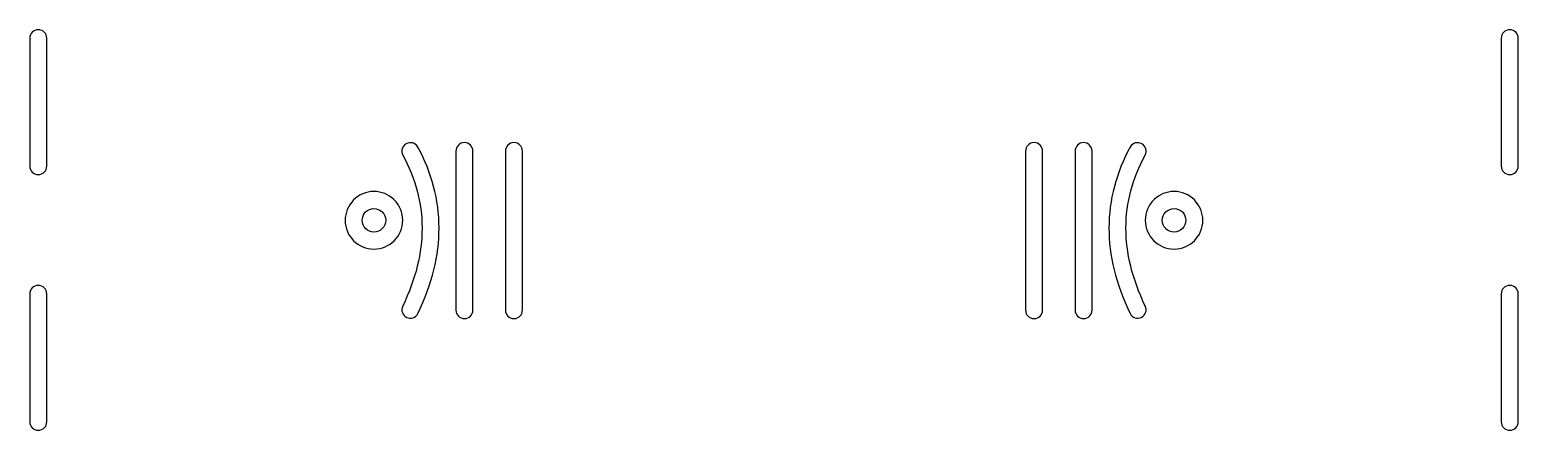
# Model space of a CAD drawing. Header units: centimetres. Extents: x -14.37 to -5.63, y -11.11 to -8.76.
import ezdxf

# ---------------------------------------------------------------- set-up
doc = ezdxf.new("R2010")
doc.units = ezdxf.units.CM
doc.header["$MEASUREMENT"] = 0
doc.layers.add('Layer 1', color=7, linetype='Continuous')

msp = doc.modelspace()

# ---------------------------------------------------------------- linework, layer by layer
at = {"layer": 'Layer 1', "color": 5}
for points, knots in [([(-14.27043, -9.5629), (-14.27043, -9.59051), (-14.29282, -9.6129), (-14.32043, -9.6129), (-14.32043, -9.6129), (-14.34804, -9.6129), (-14.37043, -9.59051), (-14.37043, -9.5629), (-14.37043, -9.5629), (-14.37043, -9.5629), (-14.37043, -8.81282), (-14.37043, -8.81282), (-14.37043, -8.81282), (-14.37043, -8.78521), (-14.34804, -8.76282), (-14.32043, -8.76282), (-14.32043, -8.76282), (-14.29282, -8.76282), (-14.27043, -8.78521), (-14.27043, -8.81282), (-14.27043, -8.81282), (-14.27043, -8.81282), (-14.27043, -9.5629), (-14.27043, -9.5629)], [0, 0, 0, 0, 0.1428571, 0.1428571, 0.1428571, 0.1428571, 0.2857143, 0.2857143, 0.2857143, 0.2857143, 0.4285714, 0.4285714, 0.4285714, 0.4285714, 0.5714286, 0.5714286, 0.5714286, 0.5714286, 0.7142857, 0.7142857, 0.7142857, 0.7142857, 1, 1, 1, 1]), ([(-5.62957, -9.5629), (-5.62957, -9.59051), (-5.65196, -9.6129), (-5.67957, -9.6129), (-5.67957, -9.6129), (-5.70718, -9.6129), (-5.72957, -9.59051), (-5.72957, -9.5629), (-5.72957, -9.5629), (-5.72957, -9.5629), (-5.72957, -8.81282), (-5.72957, -8.81282), (-5.72957, -8.81282), (-5.72957, -8.78521), (-5.70718, -8.76282), (-5.67957, -8.76282), (-5.67957, -8.76282), (-5.65196, -8.76282), (-5.62957, -8.78521), (-5.62957, -8.81282), (-5.62957, -8.81282), (-5.62957, -8.81282), (-5.62957, -9.5629), (-5.62957, -9.5629)], [0, 0, 0, 0, 0.1428571, 0.1428571, 0.1428571, 0.1428571, 0.2857143, 0.2857143, 0.2857143, 0.2857143, 0.4285714, 0.4285714, 0.4285714, 0.4285714, 0.5714286, 0.5714286, 0.5714286, 0.5714286, 0.7142857, 0.7142857, 0.7142857, 0.7142857, 1, 1, 1, 1]), ([(-12.09058, -10.42743), (-12.10244, -10.45223), (-12.13218, -10.46273), (-12.15698, -10.45087), (-12.15698, -10.45087), (-12.18178, -10.43901), (-12.19228, -10.40927), (-12.18042, -10.38447), (-12.18042, -10.38447), (-12.10357, -10.22455), (-12.06685, -10.07186), (-12.06685, -9.92618), (-12.06685, -9.92618), (-12.06685, -9.77679), (-12.10556, -9.63441), (-12.17925, -9.49883), (-12.17925, -9.49883), (-12.19241, -9.47467), (-12.18349, -9.44441), (-12.15933, -9.43125), (-12.15933, -9.43125), (-12.13517, -9.41809), (-12.10491, -9.42701), (-12.09175, -9.45117), (-12.09175, -9.45117), (-12.00987, -9.60183), (-11.96685, -9.76008), (-11.96685, -9.92618), (-11.96685, -9.92618), (-11.96685, -10.08618), (-12.00686, -10.25321), (-12.09058, -10.42743)], [0, 0, 0, 0, 0.1111111, 0.1111111, 0.1111111, 0.1111111, 0.2222222, 0.2222222, 0.2222222, 0.2222222, 0.3333333, 0.3333333, 0.3333333, 0.3333333, 0.4444444, 0.4444444, 0.4444444, 0.4444444, 0.5555556, 0.5555556, 0.5555556, 0.5555556, 0.6666667, 0.6666667, 0.6666667, 0.6666667, 0.7777778, 0.7777778, 0.7777778, 0.7777778, 1, 1, 1, 1]), ([(-11.76799, -10.40786), (-11.76799, -10.43547), (-11.79038, -10.45786), (-11.81799, -10.45786), (-11.81799, -10.45786), (-11.8456, -10.45786), (-11.86799, -10.43547), (-11.86799, -10.40786), (-11.86799, -10.40786), (-11.86799, -10.40786), (-11.86799, -9.47497), (-11.86799, -9.47497), (-11.86799, -9.47497), (-11.86799, -9.44736), (-11.8456, -9.42497), (-11.81799, -9.42497), (-11.81799, -9.42497), (-11.79038, -9.42497), (-11.76799, -9.44736), (-11.76799, -9.47497), (-11.76799, -9.47497), (-11.76799, -9.47497), (-11.76799, -10.40786), (-11.76799, -10.40786)], [0, 0, 0, 0, 0.1428571, 0.1428571, 0.1428571, 0.1428571, 0.2857143, 0.2857143, 0.2857143, 0.2857143, 0.4285714, 0.4285714, 0.4285714, 0.4285714, 0.5714286, 0.5714286, 0.5714286, 0.5714286, 0.7142857, 0.7142857, 0.7142857, 0.7142857, 1, 1, 1, 1]), ([(-11.47696, -10.40786), (-11.47696, -10.43547), (-11.49935, -10.45786), (-11.52696, -10.45786), (-11.52696, -10.45786), (-11.55457, -10.45786), (-11.57696, -10.43547), (-11.57696, -10.40786), (-11.57696, -10.40786), (-11.57696, -10.40786), (-11.57696, -9.47497), (-11.57696, -9.47497), (-11.57696, -9.47497), (-11.57696, -9.44736), (-11.55457, -9.42497), (-11.52696, -9.42497), (-11.52696, -9.42497), (-11.49935, -9.42497), (-11.47696, -9.44736), (-11.47696, -9.47497), (-11.47696, -9.47497), (-11.47696, -9.47497), (-11.47696, -10.40786), (-11.47696, -10.40786)], [0, 0, 0, 0, 0.1428571, 0.1428571, 0.1428571, 0.1428571, 0.2857143, 0.2857143, 0.2857143, 0.2857143, 0.4285714, 0.4285714, 0.4285714, 0.4285714, 0.5714286, 0.5714286, 0.5714286, 0.5714286, 0.7142857, 0.7142857, 0.7142857, 0.7142857, 1, 1, 1, 1]), ([(-8.42304, -10.40786), (-8.42304, -10.43547), (-8.44543, -10.45786), (-8.47304, -10.45786), (-8.47304, -10.45786), (-8.50065, -10.45786), (-8.52304, -10.43547), (-8.52304, -10.40786), (-8.52304, -10.40786), (-8.52304, -10.40786), (-8.52304, -9.47497), (-8.52304, -9.47497), (-8.52304, -9.47497), (-8.52304, -9.44736), (-8.50065, -9.42497), (-8.47304, -9.42497), (-8.47304, -9.42497), (-8.44543, -9.42497), (-8.42304, -9.44736), (-8.42304, -9.47497), (-8.42304, -9.47497), (-8.42304, -9.47497), (-8.42304, -10.40786), (-8.42304, -10.40786)], [0, 0, 0, 0, 0.1428571, 0.1428571, 0.1428571, 0.1428571, 0.2857143, 0.2857143, 0.2857143, 0.2857143, 0.4285714, 0.4285714, 0.4285714, 0.4285714, 0.5714286, 0.5714286, 0.5714286, 0.5714286, 0.7142857, 0.7142857, 0.7142857, 0.7142857, 1, 1, 1, 1]), ([(-8.13201, -10.40786), (-8.13201, -10.43547), (-8.1544, -10.45786), (-8.18201, -10.45786), (-8.18201, -10.45786), (-8.20962, -10.45786), (-8.23201, -10.43547), (-8.23201, -10.40786), (-8.23201, -10.40786), (-8.23201, -10.40786), (-8.23201, -9.47497), (-8.23201, -9.47497), (-8.23201, -9.47497), (-8.23201, -9.44736), (-8.20962, -9.42497), (-8.18201, -9.42497), (-8.18201, -9.42497), (-8.1544, -9.42497), (-8.13201, -9.44736), (-8.13201, -9.47497), (-8.13201, -9.47497), (-8.13201, -9.47497), (-8.13201, -10.40786), (-8.13201, -10.40786)], [0, 0, 0, 0, 0.1428571, 0.1428571, 0.1428571, 0.1428571, 0.2857143, 0.2857143, 0.2857143, 0.2857143, 0.4285714, 0.4285714, 0.4285714, 0.4285714, 0.5714286, 0.5714286, 0.5714286, 0.5714286, 0.7142857, 0.7142857, 0.7142857, 0.7142857, 1, 1, 1, 1]), ([(-7.81958, -10.38447), (-7.80772, -10.40927), (-7.81822, -10.43901), (-7.84302, -10.45087), (-7.84302, -10.45087), (-7.86782, -10.46273), (-7.89756, -10.45223), (-7.90942, -10.42743), (-7.90942, -10.42743), (-7.99314, -10.25321), (-8.03315, -10.08618), (-8.03315, -9.92618), (-8.03315, -9.92618), (-8.03315, -9.76008), (-7.99013, -9.60183), (-7.90825, -9.45117), (-7.90825, -9.45117), (-7.89509, -9.42701), (-7.86483, -9.41809), (-7.84067, -9.43125), (-7.84067, -9.43125), (-7.81651, -9.44441), (-7.80759, -9.47467), (-7.82075, -9.49883), (-7.82075, -9.49883), (-7.89444, -9.63441), (-7.93315, -9.77679), (-7.93315, -9.92618), (-7.93315, -9.92618), (-7.93315, -10.07186), (-7.89643, -10.22455), (-7.81958, -10.38447)], [0, 0, 0, 0, 0.1111111, 0.1111111, 0.1111111, 0.1111111, 0.2222222, 0.2222222, 0.2222222, 0.2222222, 0.3333333, 0.3333333, 0.3333333, 0.3333333, 0.4444444, 0.4444444, 0.4444444, 0.4444444, 0.5555556, 0.5555556, 0.5555556, 0.5555556, 0.6666667, 0.6666667, 0.6666667, 0.6666667, 0.7777778, 0.7777778, 0.7777778, 0.7777778, 1, 1, 1, 1]), ([(-12.46885, -10.00055), (-12.49943, -9.96997), (-12.51837, -9.9277), (-12.51837, -9.88102), (-12.51837, -9.88102), (-12.51837, -9.836), (-12.50064, -9.79503), (-12.47178, -9.76469), (-12.47178, -9.76469), (-12.47086, -9.76359), (-12.46988, -9.76252), (-12.46884, -9.76148), (-12.46884, -9.76148), (-12.43825, -9.73089), (-12.39596, -9.71195), (-12.34931, -9.71195), (-12.34931, -9.71195), (-12.30439, -9.71195), (-12.26346, -9.72965), (-12.23306, -9.75848), (-12.23306, -9.75848), (-12.23193, -9.75942), (-12.23084, -9.76042), (-12.22978, -9.76148), (-12.22978, -9.76148), (-12.19919, -9.79207), (-12.18025, -9.83436), (-12.18025, -9.88102), (-12.18025, -9.88102), (-12.18025, -9.9277), (-12.19919, -9.96998), (-12.22977, -10.00056), (-12.22977, -10.00056), (-12.26037, -10.03116), (-12.30263, -10.05008), (-12.34931, -10.05008), (-12.34931, -10.05008), (-12.39597, -10.05008), (-12.43826, -10.03114), (-12.46885, -10.00055)], [0, 0, 0, 0, 0.0909091, 0.0909091, 0.0909091, 0.0909091, 0.1818182, 0.1818182, 0.1818182, 0.1818182, 0.2727273, 0.2727273, 0.2727273, 0.2727273, 0.3636364, 0.3636364, 0.3636364, 0.3636364, 0.4545455, 0.4545455, 0.4545455, 0.4545455, 0.5454545, 0.5454545, 0.5454545, 0.5454545, 0.6363636, 0.6363636, 0.6363636, 0.6363636, 0.7272727, 0.7272727, 0.7272727, 0.7272727, 0.8181818, 0.8181818, 0.8181818, 0.8181818, 1, 1, 1, 1]), ([(-7.48163, -9.88102), (-7.48163, -9.9277), (-7.50057, -9.96997), (-7.53115, -10.00055), (-7.53115, -10.00055), (-7.56174, -10.03114), (-7.60403, -10.05008), (-7.65069, -10.05008), (-7.65069, -10.05008), (-7.69714, -10.05008), (-7.73935, -10.03117), (-7.77004, -10.00056), (-7.77004, -10.00056), (-7.77004, -10.00056), (-7.77013, -10.00046), (-7.77013, -10.00046), (-7.77013, -10.00046), (-7.77013, -10.00046), (-7.77023, -10.00037), (-7.77023, -10.00037), (-7.77023, -10.00037), (-7.77023, -10.00037), (-7.77055, -10.00004), (-7.77055, -10.00004), (-7.77055, -10.00004), (-7.80096, -9.96938), (-7.81975, -9.92731), (-7.81975, -9.88102), (-7.81975, -9.88102), (-7.81975, -9.83436), (-7.80081, -9.79207), (-7.77022, -9.76148), (-7.77022, -9.76148), (-7.76916, -9.76042), (-7.76807, -9.75942), (-7.76694, -9.75848), (-7.76694, -9.75848), (-7.73654, -9.72965), (-7.69561, -9.71195), (-7.65069, -9.71195), (-7.65069, -9.71195), (-7.60404, -9.71195), (-7.56175, -9.73089), (-7.53116, -9.76148), (-7.53116, -9.76148), (-7.53012, -9.76252), (-7.52914, -9.76359), (-7.52822, -9.76469), (-7.52822, -9.76469), (-7.49936, -9.79503), (-7.48163, -9.836), (-7.48163, -9.88102)], [0, 0, 0, 0, 0.0714286, 0.0714286, 0.0714286, 0.0714286, 0.1428571, 0.1428571, 0.1428571, 0.1428571, 0.2142857, 0.2142857, 0.2142857, 0.2142857, 0.2857143, 0.2857143, 0.2857143, 0.2857143, 0.3571429, 0.3571429, 0.3571429, 0.3571429, 0.4285714, 0.4285714, 0.4285714, 0.4285714, 0.5, 0.5, 0.5, 0.5, 0.5714286, 0.5714286, 0.5714286, 0.5714286, 0.6428571, 0.6428571, 0.6428571, 0.6428571, 0.7142857, 0.7142857, 0.7142857, 0.7142857, 0.7857143, 0.7857143, 0.7857143, 0.7857143, 0.8571429, 0.8571429, 0.8571429, 0.8571429, 1, 1, 1, 1]), ([(-12.41837, -9.88102), (-12.41837, -9.90009), (-12.41063, -9.91737), (-12.39815, -9.92985), (-12.39815, -9.92985), (-12.38566, -9.94234), (-12.36837, -9.95008), (-12.34931, -9.95008), (-12.34931, -9.95008), (-12.33023, -9.95008), (-12.31296, -9.94235), (-12.30047, -9.92986), (-12.30047, -9.92986), (-12.28799, -9.91738), (-12.28025, -9.9001), (-12.28025, -9.88102), (-12.28025, -9.88102), (-12.28025, -9.86196), (-12.28799, -9.84467), (-12.30048, -9.83218), (-12.30048, -9.83218), (-12.30048, -9.83218), (-12.30243, -9.83012), (-12.30243, -9.83012), (-12.30243, -9.83012), (-12.31464, -9.81885), (-12.33111, -9.81195), (-12.34931, -9.81195), (-12.34931, -9.81195), (-12.36837, -9.81195), (-12.38565, -9.81969), (-12.39814, -9.83218), (-12.39814, -9.83218), (-12.39814, -9.83218), (-12.40011, -9.83405), (-12.40011, -9.83405), (-12.40011, -9.83405), (-12.41144, -9.84635), (-12.41837, -9.86285), (-12.41837, -9.88102)], [0, 0, 0, 0, 0.0909091, 0.0909091, 0.0909091, 0.0909091, 0.1818182, 0.1818182, 0.1818182, 0.1818182, 0.2727273, 0.2727273, 0.2727273, 0.2727273, 0.3636364, 0.3636364, 0.3636364, 0.3636364, 0.4545455, 0.4545455, 0.4545455, 0.4545455, 0.5454545, 0.5454545, 0.5454545, 0.5454545, 0.6363636, 0.6363636, 0.6363636, 0.6363636, 0.7272727, 0.7272727, 0.7272727, 0.7272727, 0.8181818, 0.8181818, 0.8181818, 0.8181818, 1, 1, 1, 1]), ([(-7.60185, -9.92985), (-7.58937, -9.91737), (-7.58163, -9.90009), (-7.58163, -9.88102), (-7.58163, -9.88102), (-7.58163, -9.86285), (-7.58856, -9.84635), (-7.59989, -9.83405), (-7.59989, -9.83405), (-7.59989, -9.83405), (-7.60186, -9.83218), (-7.60186, -9.83218), (-7.60186, -9.83218), (-7.61435, -9.81969), (-7.63163, -9.81195), (-7.65069, -9.81195), (-7.65069, -9.81195), (-7.66889, -9.81195), (-7.68536, -9.81885), (-7.69757, -9.83012), (-7.69757, -9.83012), (-7.69757, -9.83012), (-7.69952, -9.83218), (-7.69952, -9.83218), (-7.69952, -9.83218), (-7.71201, -9.84467), (-7.71975, -9.86196), (-7.71975, -9.88102), (-7.71975, -9.88102), (-7.71975, -9.90021), (-7.71209, -9.91749), (-7.69972, -9.92986), (-7.69972, -9.92986), (-7.69972, -9.92986), (-7.69953, -9.93005), (-7.69953, -9.93005), (-7.69953, -9.93005), (-7.68716, -9.94242), (-7.66988, -9.95008), (-7.65069, -9.95008), (-7.65069, -9.95008), (-7.63163, -9.95008), (-7.61434, -9.94234), (-7.60185, -9.92985)], [0, 0, 0, 0, 0.0833333, 0.0833333, 0.0833333, 0.0833333, 0.1666667, 0.1666667, 0.1666667, 0.1666667, 0.25, 0.25, 0.25, 0.25, 0.3333333, 0.3333333, 0.3333333, 0.3333333, 0.4166667, 0.4166667, 0.4166667, 0.4166667, 0.5, 0.5, 0.5, 0.5, 0.5833333, 0.5833333, 0.5833333, 0.5833333, 0.6666667, 0.6666667, 0.6666667, 0.6666667, 0.75, 0.75, 0.75, 0.75, 0.8333333, 0.8333333, 0.8333333, 0.8333333, 1, 1, 1, 1]), ([(-14.37043, -10.3129), (-14.37043, -10.28529), (-14.34804, -10.2629), (-14.32043, -10.2629), (-14.32043, -10.2629), (-14.29282, -10.2629), (-14.27043, -10.28529), (-14.27043, -10.3129), (-14.27043, -10.3129), (-14.27043, -10.3129), (-14.27043, -11.06284), (-14.27043, -11.06284), (-14.27043, -11.06284), (-14.27043, -11.09045), (-14.29282, -11.11284), (-14.32043, -11.11284), (-14.32043, -11.11284), (-14.34804, -11.11284), (-14.37043, -11.09045), (-14.37043, -11.06284), (-14.37043, -11.06284), (-14.37043, -11.06284), (-14.37043, -10.3129), (-14.37043, -10.3129)], [0, 0, 0, 0, 0.1428571, 0.1428571, 0.1428571, 0.1428571, 0.2857143, 0.2857143, 0.2857143, 0.2857143, 0.4285714, 0.4285714, 0.4285714, 0.4285714, 0.5714286, 0.5714286, 0.5714286, 0.5714286, 0.7142857, 0.7142857, 0.7142857, 0.7142857, 1, 1, 1, 1]), ([(-5.72957, -10.3129), (-5.72957, -10.28529), (-5.70718, -10.2629), (-5.67957, -10.2629), (-5.67957, -10.2629), (-5.65196, -10.2629), (-5.62957, -10.28529), (-5.62957, -10.3129), (-5.62957, -10.3129), (-5.62957, -10.3129), (-5.62957, -11.06284), (-5.62957, -11.06284), (-5.62957, -11.06284), (-5.62957, -11.09045), (-5.65196, -11.11284), (-5.67957, -11.11284), (-5.67957, -11.11284), (-5.70718, -11.11284), (-5.72957, -11.09045), (-5.72957, -11.06284), (-5.72957, -11.06284), (-5.72957, -11.06284), (-5.72957, -10.3129), (-5.72957, -10.3129)], [0, 0, 0, 0, 0.1428571, 0.1428571, 0.1428571, 0.1428571, 0.2857143, 0.2857143, 0.2857143, 0.2857143, 0.4285714, 0.4285714, 0.4285714, 0.4285714, 0.5714286, 0.5714286, 0.5714286, 0.5714286, 0.7142857, 0.7142857, 0.7142857, 0.7142857, 1, 1, 1, 1])]:
    msp.add_open_spline(points, degree=3, knots=knots, dxfattribs=at)

doc.saveas('drawing.dxf')
